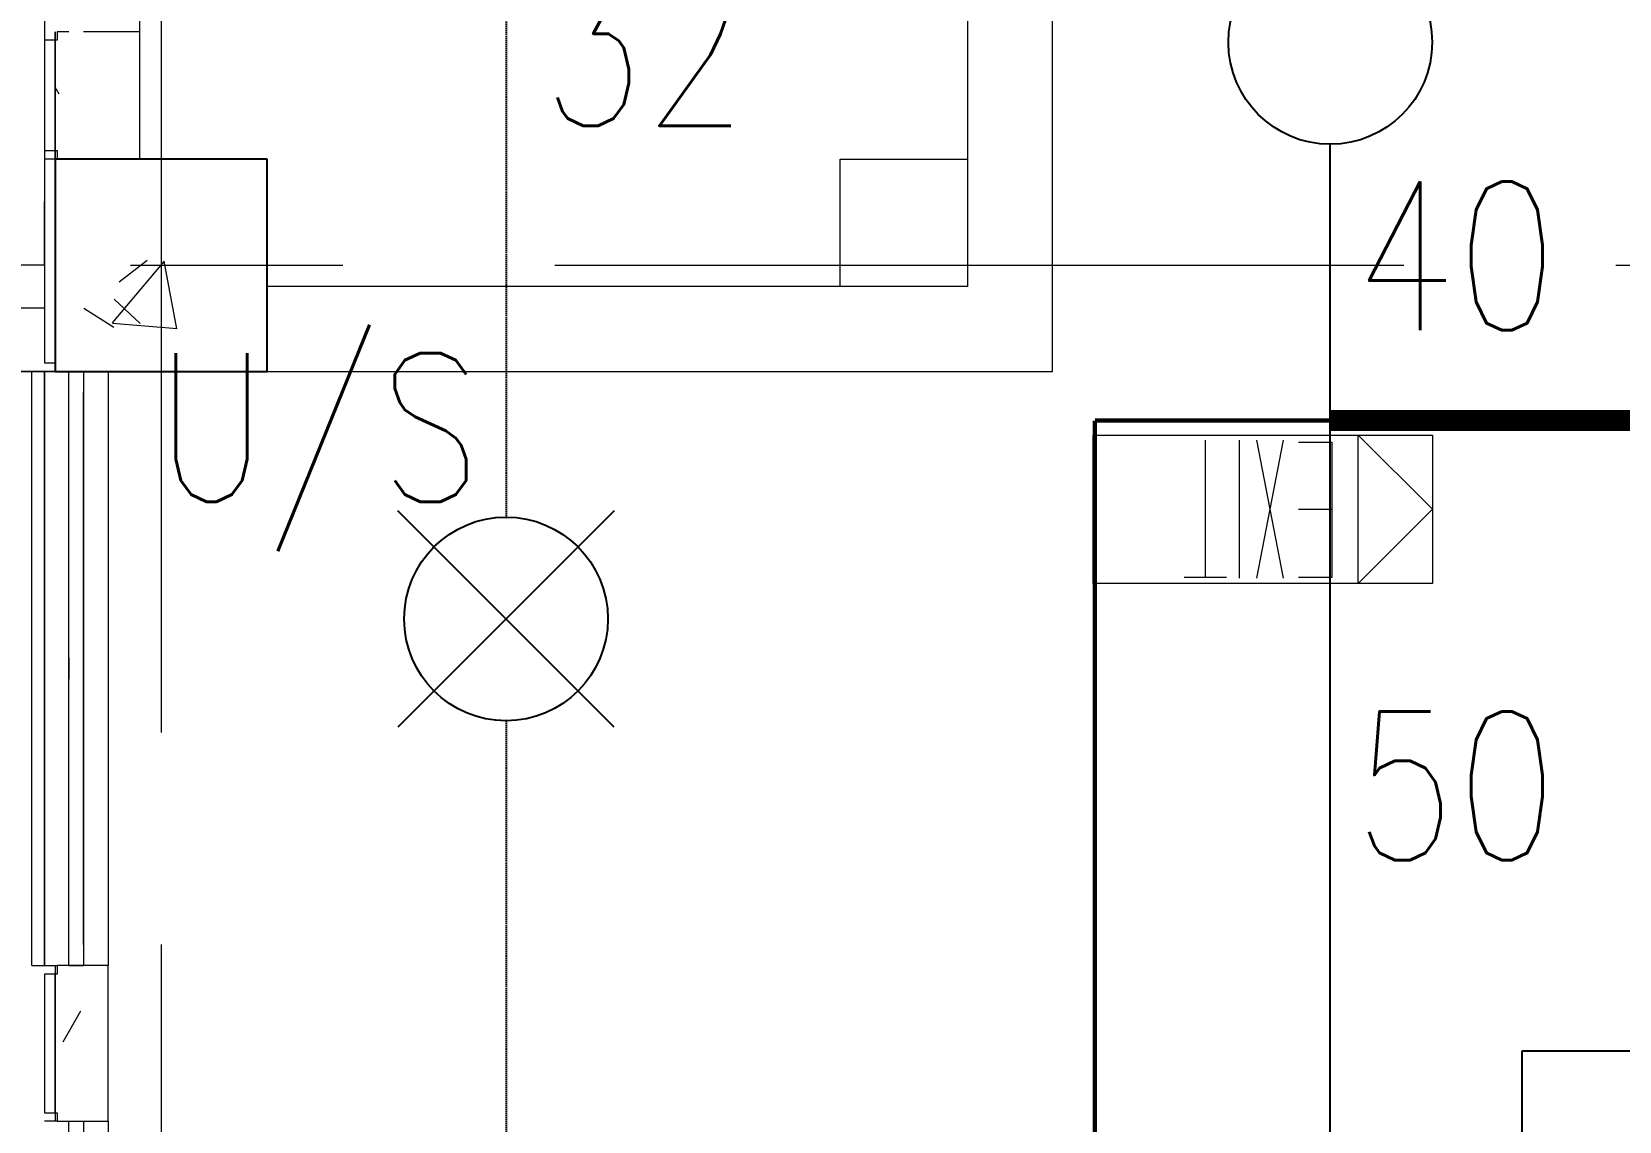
# Model space of a CAD drawing. Header units: millimetres. Extents: x -282761 to 137668, y -273845 to 94451.
# Drawn here: x 81901 to 85641, y -48441 to -45875 of the extents above; entities that cross this region are included whole.
import ezdxf

# ---------------------------------------------------------------- set-up
doc = ezdxf.new("R2010")
doc.units = ezdxf.units.MM
doc.linetypes.add('BLK_2 - 1ST__2ND_STOREY_PLAN-archi clean_11 SEPT 2024$0$IDA - Grid Line', pattern=[3500, 2000, -500, 500, -500])
doc.linetypes.add('HIDDEN2', pattern=[4.7625, 3.175, -1.5875])
for name, color, linetype, lineweight in [('BLK_2 - 1ST__2ND_STOREY_PLAN-archi clean_11 SEPT 2024$0$0-1', 8, 'Continuous', 5), ('BLK_2 - 1ST__2ND_STOREY_PLAN-archi clean_11 SEPT 2024$0$1599_DB_A_BLK2_HQ_R21-2ND STOREY 20230517--$0$A-_DETA----_ED-1', 8, 'Continuous', 9), ('BLK_2 - 1ST__2ND_STOREY_PLAN-archi clean_11 SEPT 2024$0$1599_DB_A_BLK2_HQ_R21-2ND STOREY 20230517--$0$A-_GENM----_M', 8, 'Continuous', 9), ('BLK_2 - 1ST__2ND_STOREY_PLAN-archi clean_11 SEPT 2024$0$1599_DB_A_BLK2_HQ_R21-2ND STOREY 20230517--$0$A-_WALL----_H-1', 8, 'Continuous', 9), ('BLK_2 - 1ST__2ND_STOREY_PLAN-archi clean_11 SEPT 2024$0$1599_DB_A_BLK2_HQ_R21-2ND STOREY 20230517--$0$A-_WIND----_E', 8, 'Continuous', 9), ('BLK_2 - 1ST__2ND_STOREY_PLAN-archi clean_11 SEPT 2024$0$1599_DB_A_BLK2_HQ_R21-2ND STOREY 20230517--$0$E-_LIGT----_E', 8, 'Continuous', 9), ('BLK_2 - 1ST__2ND_STOREY_PLAN-archi clean_11 SEPT 2024$0$1599_DB_A_BLK2_HQ_R21-2ND STOREY 20230517--$0$S-_COLN----_E', 8, 'Continuous', 9), ('BLK_2 - 1ST__2ND_STOREY_PLAN-archi clean_11 SEPT 2024$0$1599_DB_A_BLK2_HQ_R21-2ND STOREY 20230517--$0$S-_COLN----_E-1', 8, 'Continuous', 25), ('BLK_2 - 1ST__2ND_STOREY_PLAN-archi clean_11 SEPT 2024$0$_CATCHMENT_DRAIN', 8, 'Continuous', 0), ('BLK_2 - 1ST__2ND_STOREY_PLAN-archi clean_11 SEPT 2024$0$A-_FLOR----_E', 8, 'Continuous', 9), ('BLK_2 - 1ST__2ND_STOREY_PLAN-archi clean_11 SEPT 2024$0$A-_GENM----_M', 8, 'Continuous', 9), ('BLK_2 - 1ST__2ND_STOREY_PLAN-archi clean_11 SEPT 2024$0$A-_WALL----_E', 8, 'Continuous', 9), ('BLK_2 - 1ST__2ND_STOREY_PLAN-archi clean_11 SEPT 2024$0$A-_WALL----_E-1', 8, 'Continuous', 18), ('BLK_2 - 1ST__2ND_STOREY_PLAN-archi clean_11 SEPT 2024$0$A-_WALL----_H-2', 8, 'Continuous', 9), ('BLK_2 - 1ST__2ND_STOREY_PLAN-archi clean_11 SEPT 2024$0$A-_WALLPRTN_E-1', 8, 'Continuous', 18), ('BLK_2 - 1ST__2ND_STOREY_PLAN-archi clean_11 SEPT 2024$0$A-_WIND----_E', 8, 'Continuous', 9), ('BLK_2 - 1ST__2ND_STOREY_PLAN-archi clean_11 SEPT 2024$0$FURNITURE', 8, 'Continuous', 9), ('BLK_2 - 1ST__2ND_STOREY_PLAN-archi clean_11 SEPT 2024$0$S-_ANOTGRID_E-1', 8, 'BLK_2 - 1ST__2ND_STOREY_PLAN-archi clean_11 SEPT 2024$0$IDA - Grid Line', 9), ('BLK_2 - 1ST__2ND_STOREY_PLAN-archi clean_11 SEPT 2024$0$S-_COLN----_E', 8, 'Continuous', 9), ('BLK_2 - 1ST__2ND_STOREY_PLAN-archi clean_11 SEPT 2024$0$S-_COLN----_E-1', 8, 'Continuous', 25), ('BLK_2 - 1ST__2ND_STOREY_PLAN-archi clean_11 SEPT 2024$0$S-_COLN----_E-2', 8, 'Continuous', 9)]:
    doc.layers.add(name, color=color, linetype=linetype, lineweight=lineweight)
for name, color, linetype in [('M-_FIRESPRK_T-', 7, 'Continuous'), ('M-_SPRKBEAM_E-', 12, 'HIDDEN2'), ('M-_SPRKPIEX_E-', 1, 'Continuous'), ('M_HR PIPE', 3, 'Continuous')]:
    doc.layers.add(name, color=color, linetype=linetype)
doc.styles.add('Simplex', font='SIMPLEX.shx', dxfattribs={"width": 0.8, "height": 2.5})
pattern_1 = [(0, (-41522.25, -42727.71), (1016, 254), [83.82, -678.18, 83.82, -678.18, -4064]), (0, (-41522.25, -42727.71), (1016, 254), [-1524, 83.82, -1440.18, 83.82, -678.18, -1778]), (0, (-41522.25, -42727.71), (1016, 254), [-3810, 83.82, -424.18, 83.82, -1186.18]), (120, (-41141.25, -42600.71), (-727.9705, 752.8818), [83.82, -678.18, 83.82, -678.18, -4064]), (120, (-41141.25, -42600.71), (-727.9705, 752.8818), [-1524, 83.82, -1440.18, 83.82, -678.18, -1778]), (120, (-41141.25, -42600.71), (-727.9705, 752.8818), [-3810, 83.82, -424.18, 83.82, -1186.18]), (240, (-41014.25, -42092.71), (-288.0295, -1006.8818), [83.82, -678.18, 83.82, -678.18, -4064]), (240, (-41014.25, -42092.71), (-288.0295, -1006.8818), [-1524, 83.82, -1440.18, 83.82, -678.18, -1778]), (240, (-41014.25, -42092.71), (-288.0295, -1006.8818), [-3810, 83.82, -424.18, 83.82, -1186.18])]

# ---------------------------------------------------------------- blocks, each defined once
blk = doc.blocks.new('Under B spk')
for p, q in [((318.2, -318.2), (-318.2, 318.2)), ((318.2, 318.2), (-318.2, -318.2))]:
    blk.add_line(p, q)
blk.add_circle((0, 0), 300)
blk = doc.blocks.new('fire0101')
at = {"color": 0, "linetype": 'Continuous'}
blk.add_circle((0, 0), 100, dxfattribs=at)
blk = doc.blocks.new('BLK_2 - 1ST__2ND_STOREY_PLAN-archi clean_11 SEPT 2024$0$IDA - Casement w Top Hung - 2 Panels - 1400L X 1800H - B2-AW01-3560558-BLK 2 2ND STOREY PLAN')
at = {"layer": 'BLK_2 - 1ST__2ND_STOREY_PLAN-archi clean_11 SEPT 2024$0$A-_WIND----_E'}
for p, q in [((-700, 17.5), (700, 17.5)), ((-700, 17.5), (-700, -17.5)), ((-650, 17.5), (-615, 17.5)), ((-650, 17.5), (-25, 17.5)), ((-650, 17.5), (650, 17.5)), ((-650, 17.5), (650, 17.5)), ((-615, 17.5), (-35, 17.5)), ((-615, 17.5), (-60, 17.5)), ((-35, 17.5), (0, 17.5)), ((25, 17.5), (-24.9, 17.5)), ((0, 17.5), (35, 17.5)), ((25, 17.5), (650, 17.5)), ((35, 17.5), (615, 17.5)), ((60, 17.5), (615, 17.5)), ((615, 17.5), (650, 17.5)), ((700, 17.5), (700, -17.5)), ((700, -17.5), (-700, -17.5)), ((-615, -17.5), (-650, -17.5)), ((-25, -17.5), (-650, -17.5)), ((650, -17.5), (-650, -17.5)), ((-650, -17.5), (650, -17.5)), ((-35, -17.5), (-615, -17.5)), ((-60, -17.5), (-615, -17.5)), ((0, -17.5), (-35, -17.5)), ((25, -17.5), (-24.9, -17.5)), ((35, -17.5), (0, -17.5)), ((650, -17.5), (25, -17.5)), ((615, -17.5), (35, -17.5)), ((615, -17.5), (60, -17.5)), ((650, -17.5), (615, -17.5))]:
    blk.add_line(p, q, dxfattribs=at)
blk = doc.blocks.new('BLK_2 - 1ST__2ND_STOREY_PLAN-archi clean_11 SEPT 2024$0$Wall Motif - Type 1-2673879-BLK 2 2ND STOREY PLAN')
at = {"layer": 'BLK_2 - 1ST__2ND_STOREY_PLAN-archi clean_11 SEPT 2024$0$A-_GENM----_M'}
for p, q in [((-575, 105), (825, 105)), ((-575, 105), (-575, 75)), ((825, 75), (-575, 75)), ((-525, 105), (81.1, 105)), ((81.1, 75), (-525, 75)), ((-481.1, 105), (125, 105)), ((-481.1, 105), (731.1, 105)), ((125, 75), (-481.1, 75)), ((731.1, 75), (-481.1, 75)), ((125, 105), (731.1, 105)), ((731.1, 75), (125, 75)), ((168.9, 105), (775, 105)), ((775, 75), (168.9, 75)), ((825, 75), (825, 105))]:
    blk.add_line(p, q, dxfattribs=at)
blk = doc.blocks.new('BLK_2 - 1ST__2ND_STOREY_PLAN-archi clean_11 SEPT 2024$0$IDA - Rectangle Column - 500W X 500D-3567643-BLK 2 2ND STOREY PLAN')
at = {"layer": 'BLK_2 - 1ST__2ND_STOREY_PLAN-archi clean_11 SEPT 2024$0$S-_COLN----_E-2'}
h = blk.add_hatch(dxfattribs=at)
h.set_pattern_fill('FP_7', color=256, style=0, pattern_type=2)
h.set_pattern_definition([(50, (138886.4, 89152.4), (1821.84, -159.391), [190.5, -2095.5]), (355, (138886.4, 89152.4), (-352.428, 1910.567), [152.4, -1676.4]), (100.451, (139038.2, 89139.1), (1469.426, 1751.166), [161.9, -1780.9]), (46.184, (138886.4, 89660.4), (2710.79, -420.428), [285.75, -3143.25]), (96.636, (139112.3, 89625.3), (2374.026, 2474.276), [242.85, -2671.35]), (351.184, (138886.4, 89660.4), (2374.05, 2474.253), [228.6, -2514.6]), (21, (139140.4, 89533.4), (1516.144, -1022.652), [190.5, -2095.5]), (326, (139140.4, 89533.4), (618.02, 1841.88), [152.4, -1676.4]), (71.451, (139266.7, 89448.2), (2134.171, 819.212), [161.9, -1780.9]), (37.5, (138886.4, 89152.4), (30.886, 845.5504), [83.82, -1572.26, 83.82, -1617.98, -1682.75]), (37.5, (138886.4, 89152.4), (30.886, 845.5504), [-3357.88, 83.82, -1598.93]), (7.5, (138886.4, 89152.4), (668.1966, 1001.8057), [83.82, -886.46, 83.82, -1534.16, -641.35]), (7.5, (138886.4, 89152.4), (668.1966, 1001.8057), [-2588.26, 83.82, -557.53]), (327.5, (138319.95, 89152.4), (1355.9093, -57.2896), [83.82, -551.18, 83.82, -1897.38, -2628.9]), (327.5, (138319.95, 89152.4), (1355.9093, -57.2896), [-2616.2, 83.82, -2545.08]), (317.5, (138066, 89152.4), (1481.293, 254.266), [83.82, -741.68, 83.82, -1231.9, -1866.9]), (317.5, (138066, 89152.4), (1481.293, 254.266), [-2141.22, 83.82, -1783.08])])
h.paths.add_polyline_path([(250, -250), (250, 250), (-250, 250), (-250, -250), (-182.7, -250)])
at = {"layer": 'BLK_2 - 1ST__2ND_STOREY_PLAN-archi clean_11 SEPT 2024$0$S-_COLN----_E-1'}
for p, q in [((250, 250), (-250, 250)), ((-250, 250), (-250, -250)), ((250, -250), (250, 250)), ((-250, -250), (250, -250))]:
    blk.add_line(p, q, dxfattribs=at)
blk = doc.blocks.new('BLK_2 - 1ST__2ND_STOREY_PLAN-archi clean_11 SEPT 2024$0$1599_DB_A_BLK2_HQ_R21_rvt-2-BLK 2 2ND STOREY PLAN')
at = {"layer": 'BLK_2 - 1ST__2ND_STOREY_PLAN-archi clean_11 SEPT 2024$0$A-_WALL----_H-2'}
h = blk.add_hatch(dxfattribs=at)
h.set_pattern_fill('FP_3', color=256, style=0, pattern_type=2)
h.set_pattern_definition([(0, (0, 0), (1016, 254), [83.82, -678.18, 83.82, -678.18, -4064]), (0, (0, 0), (1016, 254), [-1524, 83.82, -1440.18, 83.82, -678.18, -1778]), (0, (0, 0), (1016, 254), [-3810, 83.82, -424.18, 83.82, -1186.18]), (120, (381, 127), (-727.97045, 752.8818), [83.82, -678.18, 83.82, -678.18, -4064]), (120, (381, 127), (-727.97045, 752.8818), [-1524, 83.82, -1440.18, 83.82, -678.18, -1778]), (120, (381, 127), (-727.97045, 752.8818), [-3810, 83.82, -424.18, 83.82, -1186.18]), (240, (508, 635), (-288.02955, -1006.8818), [83.82, -678.18, 83.82, -678.18, -4064]), (240, (508, 635), (-288.02955, -1006.8818), [-1524, 83.82, -1440.18, 83.82, -678.18, -1778]), (240, (508, 635), (-288.02955, -1006.8818), [-3810, 83.82, -424.18, 83.82, -1186.18])])
h.paths.add_polyline_path([(-139103.9, -95952.4), (-139011.4, -95952.4), (-139011.4, -94335.7), (-139131.4, -94335.8), (-139131.4, -94355.7), (-139136.4, -94355.7), (-139136.4, -95952.4)])
h.paths.add_polyline_path([(-139011.4, -92935.7), (-139011.4, -92569), (-139131.4, -92569), (-139131.4, -92589), (-139136.4, -92589.9), (-139136.4, -92915.7), (-139131.4, -92915.7), (-139131.4, -92935.7), (-139069.1, -92935.7)])
h.paths.add_polyline_path([(-139131.4, -91169), (-139011.4, -91169), (-139011.4, -90802.4), (-139131.4, -90802.8), (-139131.4, -90822.4), (-139136.4, -90823.2), (-139136.4, -91149), (-139131.4, -91149.4)])
at = {"layer": 'BLK_2 - 1ST__2ND_STOREY_PLAN-archi clean_11 SEPT 2024$0$A-_FLOR----_E'}
for p, q in [((-139136.4, -88602.4), (-139136.4, -89402.4)), ((-139136.4, -90802.4), (-139136.4, -90822.4)), ((-139136.4, -90822.4), (-139136.4, -91149)), ((-139136.4, -91149), (-139136.4, -91169))]:
    blk.add_line(p, q, dxfattribs=at)
at = {"layer": 'BLK_2 - 1ST__2ND_STOREY_PLAN-archi clean_11 SEPT 2024$0$A-_WALL----_E'}
for p, q in [((-139136.4, -88902.4), (-139136.4, -89382.4)), ((-139011.4, -89402.4), (-139161.4, -89402.4)), ((-139161.4, -90802.4), (-139161.4, -89402.4)), ((-139011.4, -89402.4), (-139011.4, -90802.4)), ((-139161.4, -90802.4), (-139131.4, -90802.4)), ((-139011.4, -90802.4), (-139131.4, -90802.4)), ((-139136.4, -90822.4), (-139136.4, -91149)), ((-139136.4, -91149), (-139136.4, -90822.4))]:
    blk.add_line(p, q, dxfattribs=at)
at = {"layer": 'BLK_2 - 1ST__2ND_STOREY_PLAN-archi clean_11 SEPT 2024$0$A-_WALL----_E-1'}
for p, q in [((-139161.4, -88902.4), (-139161.4, -89382.4)), ((-139161.4, -89382.4), (-139136.4, -89382.4)), ((-139131.4, -89402.4), (-139011.4, -89402.4)), ((-139011.4, -90802.4), (-139131.4, -90802.4)), ((-139131.4, -90802.4), (-139131.4, -90822.4)), ((-139011.4, -91169), (-139011.4, -90802.4)), ((-139131.4, -90822.4), (-139161.4, -90822.4)), ((-139161.4, -90822.4), (-139161.4, -91149)), ((-139161.4, -91149), (-139131.4, -91149)), ((-139131.4, -91149), (-139131.4, -91169))]:
    blk.add_line(p, q, dxfattribs=at)
at = {"layer": 'BLK_2 - 1ST__2ND_STOREY_PLAN-archi clean_11 SEPT 2024$0$A-_WALLPRTN_E-1'}
for p, q in [((-136786.4, -89402.4), (-136786.4, -81552.4)), ((-136986.4, -81752.4), (-136986.4, -89202.4)), ((-136986.4, -89202.4), (-138636.4, -89202.4)), ((-138636.4, -89202.4), (-138636.4, -89402.4)), ((-138636.4, -89402.4), (-136986.4, -89402.4))]:
    blk.add_line(p, q, dxfattribs=at)
at = {"layer": 'BLK_2 - 1ST__2ND_STOREY_PLAN-archi clean_11 SEPT 2024$0$A-_GENM----_M', "rotation": 90}
blk.add_blockref('BLK_2 - 1ST__2ND_STOREY_PLAN-archi clean_11 SEPT 2024$0$Wall Motif - Type 1-2673879-BLK 2 2ND STOREY PLAN', (-139086.4, -90227.4), dxfattribs=at)
at = {"layer": 'BLK_2 - 1ST__2ND_STOREY_PLAN-archi clean_11 SEPT 2024$0$A-_WIND----_E', "rotation": 90}
blk.add_blockref('BLK_2 - 1ST__2ND_STOREY_PLAN-archi clean_11 SEPT 2024$0$IDA - Casement w Top Hung - 2 Panels - 1400L X 1800H - B2-AW01-3560558-BLK 2 2ND STOREY PLAN', (-139086.6, -90102.4), dxfattribs=at)
at = {"layer": 'BLK_2 - 1ST__2ND_STOREY_PLAN-archi clean_11 SEPT 2024$0$S-_COLN----_E'}
blk.add_blockref('BLK_2 - 1ST__2ND_STOREY_PLAN-archi clean_11 SEPT 2024$0$IDA - Rectangle Column - 500W X 500D-3567643-BLK 2 2ND STOREY PLAN', (-138886.4, -89152.4), dxfattribs=at)
blk = doc.blocks.new('BLK_2 - 1ST__2ND_STOREY_PLAN-archi clean_11 SEPT 2024$0$1599_DB_A_BLK2_HQ_R21-2ND STOREY 20230517--$0$IDA - Rectangle Column - 500W X 500D-3567643-LINKVIEW_BLK2_2ND STOREY')
at = {"layer": 'BLK_2 - 1ST__2ND_STOREY_PLAN-archi clean_11 SEPT 2024$0$1599_DB_A_BLK2_HQ_R21-2ND STOREY 20230517--$0$S-_COLN----_E'}
h = blk.add_hatch(dxfattribs=at)
h.set_pattern_fill('FP_8', color=256, style=0, pattern_type=2)
h.set_pattern_definition([(50, (7579.3, 46424.7), (1821.84, -159.39), [190.5, -2095.5]), (355, (7579.3, 46424.7), (-352.43, 1910.57), [152.4, -1676.4]), (100.451, (7731.1, 46411.4), (1469.426, 1751.166), [161.9, -1780.9]), (46.184, (7579.3, 46932.7), (2710.79, -420.43), [285.75, -3143.25]), (96.636, (7805.2, 46897.6), (2374.03, 2474.28), [242.85, -2671.35]), (351.184, (7579.3, 46932.7), (2374.05, 2474.25), [228.6, -2514.6]), (21, (7833.3, 46805.7), (1516.143, -1022.65), [190.5, -2095.5]), (326, (7833.3, 46805.7), (618.02, 1841.88), [152.4, -1676.4]), (71.451, (7959.6, 46720.4), (2134.17, 819.21), [161.9, -1780.9]), (37.5, (7579.3, 46424.66), (30.886, 845.55), [83.82, -1572.26, 83.82, -1617.98, -1682.75]), (37.5, (7579.3, 46424.66), (30.886, 845.55), [-3357.88, 83.82, -1598.93]), (7.5, (7579.3, 46424.7), (668.197, 1001.806), [83.82, -886.46, 83.82, -1534.16, -641.35]), (7.5, (7579.3, 46424.7), (668.197, 1001.806), [-2588.26, 83.82, -557.53]), (327.5, (7012.9, 46424.66), (1355.909, -57.29), [83.82, -551.18, 83.82, -1897.38, -2628.9]), (327.5, (7012.9, 46424.66), (1355.909, -57.29), [-2616.2, 83.82, -2545.08]), (317.5, (6758.9, 46424.7), (1481.293, 254.266), [83.82, -741.68, 83.82, -1231.9, -1866.9]), (317.5, (6758.9, 46424.7), (1481.293, 254.266), [-2141.22, 83.82, -1783.08])])
h.paths.add_polyline_path([(-217.7, -250), (250, -250), (250, 250), (-250, 250), (-250, -250)], flags=0)
at = {"layer": 'BLK_2 - 1ST__2ND_STOREY_PLAN-archi clean_11 SEPT 2024$0$1599_DB_A_BLK2_HQ_R21-2ND STOREY 20230517--$0$S-_COLN----_E-1'}
for p, q in [((250, 250), (-250, 250)), ((-250, 250), (-250, -250)), ((250, -250), (250, 250)), ((-250, -250), (-217.7, -250)), ((-182.7, -250), (250, -250))]:
    blk.add_line(p, q, dxfattribs=at)
blk = doc.blocks.new('BLK_2 - 1ST__2ND_STOREY_PLAN-archi clean_11 SEPT 2024$0$1599_DB_A_BLK2_HQ_R21-2ND STOREY 20230517--$0$Wall Motif - Type 1-2673879-LINKVIEW_BLK2_2ND STOREY')
at = {"layer": 'BLK_2 - 1ST__2ND_STOREY_PLAN-archi clean_11 SEPT 2024$0$1599_DB_A_BLK2_HQ_R21-2ND STOREY 20230517--$0$A-_GENM----_M'}
for p, q in [((-575, 105), (825, 105)), ((-575, 105), (-575, 75)), ((825, 75), (-575, 75)), ((825, 75), (825, 105))]:
    blk.add_line(p, q, dxfattribs=at)
blk = doc.blocks.new('BLK_2 - 1ST__2ND_STOREY_PLAN-archi clean_11 SEPT 2024$0$1599_DB_A_BLK2_HQ_R21-2ND STOREY 20230517--$0$IDA - Casement w Top Hung - 2 Panels - 1400L X 1800H - B2-AW01-3560558-LINKVIEW_BLK2_2ND STOREY')
at = {"layer": 'BLK_2 - 1ST__2ND_STOREY_PLAN-archi clean_11 SEPT 2024$0$1599_DB_A_BLK2_HQ_R21-2ND STOREY 20230517--$0$A-_WIND----_E'}
for p, q in [((-700, 17.5), (700, 17.5)), ((-700, 17.5), (-700, -17.5)), ((700, 17.5), (700, -17.5)), ((700, -17.5), (-700, -17.5))]:
    blk.add_line(p, q, dxfattribs=at)
blk = doc.blocks.new('BLK_2 - 1ST__2ND_STOREY_PLAN-archi clean_11 SEPT 2024$0$1599_DB_A_BLK2_HQ_R21-2ND STOREY 20230517--$0$IDA - Exit Sign - IDA - Exit Sign - Left Side-3511324-LINKVIEW_BLK2_2ND STOREY')
at = {"layer": 'BLK_2 - 1ST__2ND_STOREY_PLAN-archi clean_11 SEPT 2024$0$1599_DB_A_BLK2_HQ_R21-2ND STOREY 20230517--$0$A-_DETA----_ED-1'}
for p, q in [((-163.9, -115.1), (-163.9, -432.5)), ((-83.9, -115.1), (-163.9, -115.1)), ((-48.9, -112.8), (14, -437.8)), ((14, -112.8), (-48.9, -437.8)), ((55.1, -112.8), (55.1, -437.8)), ((185.1, -115.3), (85.1, -115.3)), ((135.1, -115.3), (135.1, -437.8)), ((-83.9, -275), (-163.9, -275)), ((-163.9, -432.5), (-83.9, -432.5))]:
    blk.add_line(p, q, dxfattribs=at)
at = {"layer": 'BLK_2 - 1ST__2ND_STOREY_PLAN-archi clean_11 SEPT 2024$0$1599_DB_A_BLK2_HQ_R21-2ND STOREY 20230517--$0$E-_LIGT----_E'}
for p, q in [((-400, -275), (-225, -100)), ((-400, -450), (-400, -100)), ((-400, -100), (400, -100)), ((-225, -100), (-225, -450)), ((400, -100), (400, -450)), ((-225, -450), (-400, -275)), ((400, -450), (-400, -450))]:
    blk.add_line(p, q, dxfattribs=at)
blk = doc.blocks.new('BLK_2 - 1ST__2ND_STOREY_PLAN-archi clean_11 SEPT 2024')
at = {"layer": 'BLK_2 - 1ST__2ND_STOREY_PLAN-archi clean_11 SEPT 2024$0$1599_DB_A_BLK2_HQ_R21-2ND STOREY 20230517--$0$A-_WALL----_H-1'}
h = blk.add_hatch(dxfattribs=at)
h.set_pattern_fill('FP_3', color=256, style=0, pattern_type=2)
h.set_pattern_definition(pattern_1)
h.paths.add_polyline_path([(-49319.3, -88902.4), (-49226.5, -88902.4), (-49226.5, -88602.4), (-49346.5, -88602.4), (-49346.5, -88622.4), (-49351.5, -88622.4), (-49351.5, -88882.4), (-49346.5, -88882.4), (-49346.5, -88902.4)], flags=0)
at = {"layer": 'BLK_2 - 1ST__2ND_STOREY_PLAN-archi clean_11 SEPT 2024$0$1599_DB_A_BLK2_HQ_R21-2ND STOREY 20230517--$0$S-_COLN----_E'}
h = blk.add_hatch(dxfattribs=at)
h.set_pattern_fill('FP_3', color=256, style=0, pattern_type=2)
h.set_pattern_definition(pattern_1)
h.paths.add_polyline_path([(-49346.5, -91169), (-49226.5, -91169), (-49226.5, -90802.4), (-49346.5, -90802.4), (-49346.5, -90822.4), (-49351.5, -90822.4), (-49351.5, -91149), (-49346.5, -91149)], flags=0)
for p, q in [((-47001.5, -89402.4), (-47001.5, -81552.4)), ((-47201.5, -81752.4), (-47201.5, -89202.4)), ((-49151.5, -88902.4), (-49151.5, -84927.1)), ((-49351.5, -88602.4), (-49351.5, -88622.4)), ((-49346.5, -88602.4), (-49346.5, -88622.4)), ((-49319.3, -88602.4), (-49346.5, -88602.4)), ((-49151.5, -88602.4), (-49284.3, -88602.4)), ((-49376.5, -88622.4), (-49376.5, -88882.4)), ((-49346.5, -88622.4), (-49376.5, -88622.4)), ((-49351.5, -88622.4), (-49351.5, -88882.4)), ((-49376.5, -88882.4), (-49346.5, -88882.4)), ((-49376.5, -88902.4), (-49376.5, -89382.4)), ((-49351.5, -88902.4), (-49376.5, -88902.4)), ((-49351.5, -88882.4), (-49351.5, -88902.4)), ((-49346.5, -88882.4), (-49346.5, -88902.4)), ((-47501.5, -89202.4), (-47501.5, -88902.4)), ((-47501.5, -88902.4), (-47201.5, -88902.4)), ((-47201.5, -89202.4), (-48851.5, -89202.4)), ((-49376.5, -89382.4), (-49351.5, -89382.4)), ((-49376.5, -90802.4), (-49376.5, -89402.4)), ((-49351.5, -89402.4), (-49376.5, -89402.4)), ((-49226.5, -89402.4), (-49226.5, -90802.4)), ((-48851.5, -89402.4), (-47001.5, -89402.4)), ((-49376.5, -90802.4), (-49346.5, -90802.4)), ((-49351.5, -90802.4), (-49351.5, -90822.4)), ((-49346.5, -90802.4), (-49346.5, -90822.4)), ((-49319.3, -90802.4), (-49346.5, -90802.4)), ((-49226.5, -90802.4), (-49284.3, -90802.4)), ((-49226.5, -91169), (-49226.5, -90802.4)), ((-49376.5, -90822.4), (-49376.5, -91149)), ((-49346.5, -90822.4), (-49376.5, -90822.4)), ((-49351.5, -90822.4), (-49351.5, -91149)), ((-49376.5, -91149), (-49346.5, -91149)), ((-49351.5, -91149), (-49351.5, -91169)), ((-49346.5, -91149), (-49346.5, -91169)), ((-49346.5, -91169), (-49376.5, -91169)), ((-49346.5, -91169), (-49319.3, -91169)), ((-49284.3, -91169), (-49226.5, -91169)), ((-49226.5, -91169), (-49226.5, -92569))]:
    blk.add_line(p, q, dxfattribs=at)
at = {"layer": 'BLK_2 - 1ST__2ND_STOREY_PLAN-archi clean_11 SEPT 2024$0$A-_FLOR----_E'}
blk.add_line((-49351.5, -89002.4), (-49351.5, -88602.4), dxfattribs=at)
at = {"layer": 'BLK_2 - 1ST__2ND_STOREY_PLAN-archi clean_11 SEPT 2024$0$A-_WALL----_E'}
for p, q in [((-49376.5, -85377.4), (-49376.5, -89002.4)), ((-49376.5, -89152.4), (-49376.5, -89002.4)), ((-49376.5, -89152.4), (-56876.5, -89152.4)), ((-51801.5, -89252.4), (-49376.5, -89252.4)), ((-49351.5, -89252.4), (-49351.5, -89402.4)), ((-49351.5, -89402.4), (-51801.5, -89402.4))]:
    blk.add_line(p, q, dxfattribs=at)
at = {"layer": 'BLK_2 - 1ST__2ND_STOREY_PLAN-archi clean_11 SEPT 2024$0$FURNITURE'}
blk.add_line((-56876.5, -89402.4), (-47001.5, -89402.4), dxfattribs=at)
at = {"layer": 'BLK_2 - 1ST__2ND_STOREY_PLAN-archi clean_11 SEPT 2024$0$S-_ANOTGRID_E-1'}
for p, q in [((-49101.5, -28753), (-49101.5, -122559.3)), ((-51673.7, -89152.4), (4860.6, -89152.4))]:
    blk.add_line(p, q, dxfattribs=at)
at = {"layer": 'BLK_2 - 1ST__2ND_STOREY_PLAN-archi clean_11 SEPT 2024$0$0-1'}
blk.add_blockref('BLK_2 - 1ST__2ND_STOREY_PLAN-archi clean_11 SEPT 2024$0$1599_DB_A_BLK2_HQ_R21_rvt-2-BLK 2 2ND STOREY PLAN', (89784.8, 0), dxfattribs=at)
at = {"layer": 'BLK_2 - 1ST__2ND_STOREY_PLAN-archi clean_11 SEPT 2024$0$1599_DB_A_BLK2_HQ_R21-2ND STOREY 20230517--$0$S-_COLN----_E'}
blk.add_blockref('BLK_2 - 1ST__2ND_STOREY_PLAN-archi clean_11 SEPT 2024$0$1599_DB_A_BLK2_HQ_R21-2ND STOREY 20230517--$0$IDA - Rectangle Column - 500W X 500D-3567643-LINKVIEW_BLK2_2ND STOREY', (-49101.5, -89152.4), dxfattribs=at)
for name, p, rotation in [('BLK_2 - 1ST__2ND_STOREY_PLAN-archi clean_11 SEPT 2024$0$1599_DB_A_BLK2_HQ_R21-2ND STOREY 20230517--$0$Wall Motif - Type 1-2673879-LINKVIEW_BLK2_2ND STOREY', (-49301.5, -90227.4), 90), ('BLK_2 - 1ST__2ND_STOREY_PLAN-archi clean_11 SEPT 2024$0$1599_DB_A_BLK2_HQ_R21-2ND STOREY 20230517--$0$IDA - Casement w Top Hung - 2 Panels - 1400L X 1800H - B2-AW01-3560558-LINKVIEW_BLK2_2ND STOREY', (-49301.8, -90102.4), 90), ('BLK_2 - 1ST__2ND_STOREY_PLAN-archi clean_11 SEPT 2024$0$1599_DB_A_BLK2_HQ_R21-2ND STOREY 20230517--$0$IDA - Exit Sign - IDA - Exit Sign - Left Side-3511324-LINKVIEW_BLK2_2ND STOREY', (-46506, -90002.4), 180), ('BLK_2 - 1ST__2ND_STOREY_PLAN-archi clean_11 SEPT 2024$0$1599_DB_A_BLK2_HQ_R21-2ND STOREY 20230517--$0$IDA - Casement w Top Hung - 2 Panels - 1400L X 1800H - B2-AW01-3560558-LINKVIEW_BLK2_2ND STOREY', (-49301.8, -91869), 90)]:
    blk.add_blockref(name, p, dxfattribs=dict(at, rotation=rotation))

msp = doc.modelspace()

# ---------------------------------------------------------------- linework, layer by layer
at = {"layer": 'M-_SPRKBEAM_E-'}
for p, q in [((83018, -44498), (83018, -47018)), ((83018, -47498), (83018, -50018))]:
    msp.add_line(p, q, dxfattribs=at)
at = {"layer": 'M-_SPRKPIEX_E-'}
msp.add_line((84960.2, -48659.7), (84960.2, -46139.7), dxfattribs=at)
for points, const_width in [([(84405.5, -46790.6), (84405.5, -52826.4)], 10), ([(84960.2, -46790.6), (84405.5, -46790.6)], 10), ([(95865.8, -46790.6), (84960.2, -46790.6)], 50)]:
    msp.add_lwpolyline(points, dxfattribs=dict(at, const_width=const_width))
at = {"layer": 'M_HR PIPE'}
for p, q in [((85412.6, -52892.9), (85412.6, -48275.2)), ((85412.6, -48275.2), (94688, -48275.2))]:
    msp.add_line(p, q, dxfattribs=at)

# ---------------------------------------------------------------- block references
at = {"layer": 'BLK_2 - 1ST__2ND_STOREY_PLAN-archi clean_11 SEPT 2024$0$_CATCHMENT_DRAIN'}
msp.add_blockref('BLK_2 - 1ST__2ND_STOREY_PLAN-archi clean_11 SEPT 2024', (131307.1, 42727.7), dxfattribs=at)
at = {"layer": 'M-_SPRKPIEX_E-', "xscale": 2.4, "yscale": 2.4, "zscale": 2.4, "rotation": 258.865011862231}
msp.add_blockref('fire0101', (84960.2, -45899.7), dxfattribs=at)
at = {"layer": 'M-_SPRKPIEX_E-', "xscale": 0.8, "yscale": 0.8, "zscale": 0.8}
msp.add_blockref('Under B spk', (83018, -47258), dxfattribs=at)

# ---------------------------------------------------------------- texts
at = {"layer": 'M-_FIRESPRK_T-', "style": 'Simplex', "width": 0.8}
for s, p in [('32', (83103.5, -46096)), ('40', (85016.2, -46577.7)), ('U/S', (82192, -46981.8)), ('50', (85016.2, -47825.9))]:
    msp.add_text(s, height=350, dxfattribs=at).set_placement(p)

doc.saveas('drawing.dxf')
